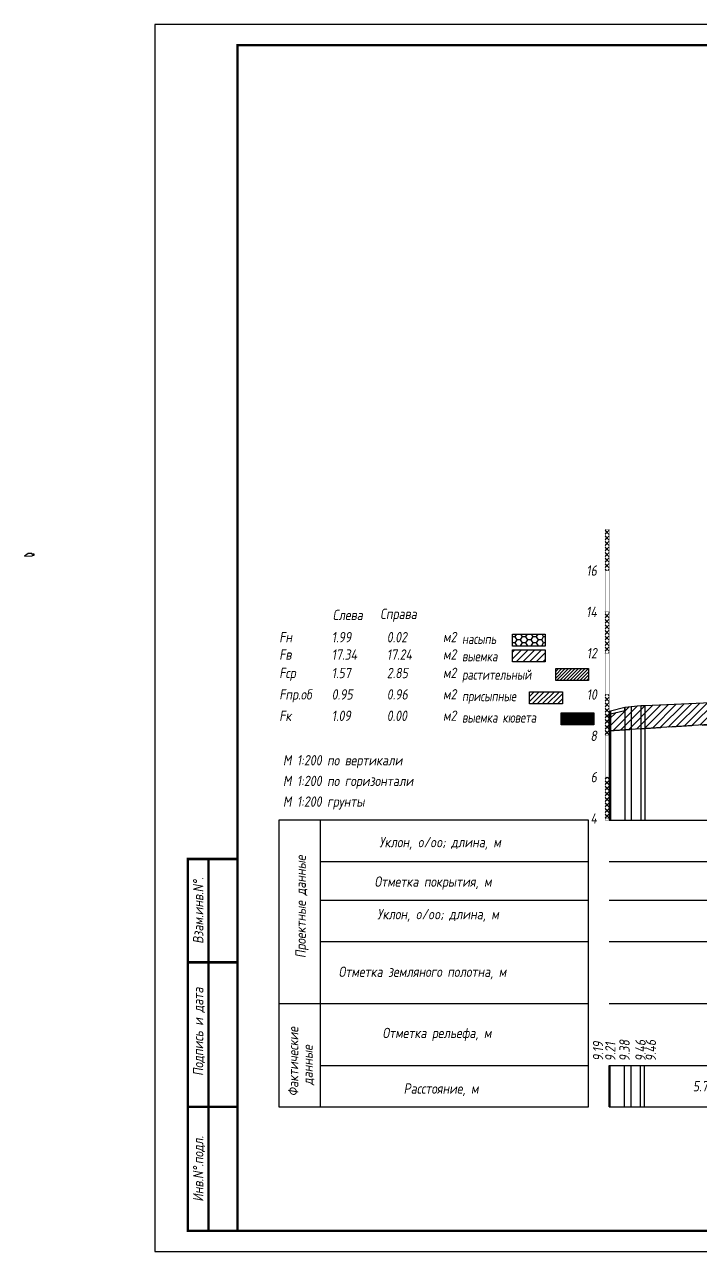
# Model space of a CAD drawing. Extents: x -717 to 1451, y -133302 to 233.
# Drawn here: x -61.6 to 102.1, y -104751.4 to -104454.4 of the extents above; entities that cross this region are included whole.
import ezdxf
from ezdxf.enums import TextEntityAlignment as Align

# ---------------------------------------------------------------- set-up
doc = ezdxf.new("R2010")
doc.units = 0
doc.linetypes.add('штриховая', pattern=[0.75, 0.5, -0.25])
for name, color, linetype in [('Зарамочное оформление', 7, 'Continuous'), ('Интерполированный поперечник', 2, 'Continuous'), ('Код_510', 7, 'Continuous'), ('Линейка абсолютных высот', 7, 'Continuous'), ('Объем выемки', 7, 'Continuous'), ('Объем кюветов', 7, 'Continuous'), ('Объем насыпи', 7, 'Continuous'), ('Объем присыпных обочин', 7, 'Continuous'), ('Объем срезки растительного слоя', 7, 'Continuous'), ('Объём_2650', 7, 'Continuous'), ('Таблица', 7, 'Continuous'), ('Черный поперечник', 3, 'Continuous')]:
    doc.layers.add(name, color=color, linetype=linetype)
for name, color, linetype, true_color in [('Контур_2570', 7, 'Continuous', 0x80ff00), ('Объём_2563', 7, 'Continuous', 0xff8000), ('Объём_2570', 7, 'Continuous', 0x80ff00), ('Объём_2600', 7, 'Continuous', 0x808000), ('Объём_2620', 2, 'Continuous', 0xffff00)]:
    doc.layers.add(name, color=color, linetype=linetype, true_color=true_color)
doc.styles.add('М', font='romand.shx', dxfattribs={"width": 0.8, "oblique": 10, "height": 2.5})
pattern_1 = [(45.0000013, (0, 0), (-0.6735192404, 0.673519211), []), (135.0000003, (0, 0), (-0.673519222, -0.67351923), [])]

# ---------------------------------------------------------------- blocks, each defined once
blk = doc.blocks.new('условные обозначения')
at = {"layer": 'Объём_2563'}
h = blk.add_hatch(dxfattribs=at)
h.set_pattern_fill('ANSI31', color=256, scale=0.3)
h.set_pattern_definition([(45, (-34.5, -100.5), (-0.673519, 0.673519), [])])
h.paths.add_polyline_path([(18.26, 7.53), (27.08, 7.53), (27.08, 4.62), (18.26, 4.62)])
at = {"layer": 'Объём_2570'}
h = blk.add_hatch(dxfattribs=at)
h.set_pattern_fill('ANSI31', color=3, scale=0.2)
h.set_pattern_definition([(45, (-32.9034, -100.5), (-0.4490128, 0.4490128), [])])
h.paths.add_polyline_path([(25.29, 13.16), (34.12, 13.16), (34.12, 10.25), (25.29, 10.25)])
at = {"layer": 'Объём_2600'}
h = blk.add_hatch(dxfattribs=at)
h.set_pattern_fill('ANSI31', color=6, scale=0.4)
h.set_pattern_definition([(45, (-34.5, -100.5), (-0.898026, 0.898026), [])])
h.paths.add_polyline_path([(13.63, 17.67), (22.46, 17.67), (22.46, 14.76), (13.63, 14.76)])
at = {"layer": 'Объём_2620'}
h = blk.add_hatch(dxfattribs=at)
h.set_pattern_fill('ANSI31', color=2, scale=0.1)
h.set_pattern_definition([(45, (-33.755, -100.5), (-0.2245064, 0.2245064), [])])
h.paths.add_polyline_path([(26.75, 2.41), (35.57, 2.41), (35.57, -0.5), (26.75, -0.5)])
at = {"layer": 'Объём_2650'}
h = blk.add_hatch(dxfattribs=at)
h.set_pattern_fill('HONEY', color=5, scale=0.3)
h.set_pattern_definition([(0, (-34.5, -100.5), (1.42875, 0.824889), [0.9525, -1.905]), (120, (-34.5, -100.5), (-1.42875, 0.824889), [0.9525, -1.905]), (60, (-34.5, -100.5), (3e-09, 1.6497784), [-1.905, 0.9525])])
h.paths.add_polyline_path([(13.63, 21.49), (22.46, 21.49), (22.46, 18.58), (13.63, 18.58)])
at = {"layer": 'Объём_2563'}
blk.add_lwpolyline([(18.26, 7.53), (27.08, 7.53), (27.08, 4.62), (18.26, 4.62)], close=True, dxfattribs=at)
at = {"layer": 'Объём_2620', "color": 2}
blk.add_lwpolyline([(26.75, 2.41), (35.57, 2.41), (35.57, -0.5), (26.75, -0.5)], close=True, dxfattribs=at)
at = {"layer": 'Объём_2650', "color": 5}
blk.add_lwpolyline([(13.63, 21.49), (22.46, 21.49), (22.46, 18.58), (13.63, 18.58)], close=True, dxfattribs=at)
at = {"layer": 'Объём_2650', "color": 6}
blk.add_lwpolyline([(13.63, 17.67), (22.46, 17.67), (22.46, 14.76), (13.63, 14.76)], close=True, dxfattribs=at)
at = {"layer": 'Объём_2650', "color": 3}
blk.add_lwpolyline([(25.29, 13.16), (34.12, 13.16), (34.12, 10.25), (25.29, 10.25)], close=True, dxfattribs=at)
at = {"layer": 'Объем насыпи', "color": 1, "style": 'М', "oblique": 10, "width": 0.8}
for s, p in [('насыпь', (0.09, 19.09)), ('выемка', (0.09, 14.89)), ('растительный', (0.09, 10.42)), ('присыпные', (0.09, 5.24)), ('выемка кювета', (0.09, 0.06))]:
    blk.add_text(s, height=2.5, dxfattribs=at).set_placement(p)

msp = doc.modelspace()

# ---------------------------------------------------------------- hatches: boundary and pattern name
at = {"layer": 'Линейка абсолютных высот'}
h = msp.add_hatch(dxfattribs=at)
h.set_pattern_fill('ANSI37', scale=0.3, style=0)
h.set_pattern_definition(pattern_1)
h.paths.add_polyline_path([(80, -104586.598), (80, -104576.598), (79, -104576.598), (79, -104586.598)])
h = msp.add_hatch(dxfattribs=at)
h.set_pattern_fill('ANSI37', scale=0.3, style=0)
h.set_pattern_definition(pattern_1)
h.paths.add_polyline_path([(80, -104606.598), (80, -104596.598), (79, -104596.598), (79, -104606.598)])
h = msp.add_hatch(dxfattribs=at)
h.set_pattern_fill('ANSI37', scale=0.3, style=0)
h.set_pattern_definition(pattern_1)
h.paths.add_polyline_path([(80, -104626.598), (80, -104616.598), (79, -104616.598), (79, -104626.598)])
h = msp.add_hatch(dxfattribs=at)
h.set_pattern_fill('ANSI37', scale=0.3, style=0)
h.set_pattern_definition(pattern_1)
h.paths.add_polyline_path([(80, -104646.598), (80, -104636.598), (79, -104636.598), (79, -104646.598)])
at = {"layer": 'Объём_2600'}
h = msp.add_hatch(dxfattribs=at)
h.set_pattern_fill('ANSI31', color=6, scale=0.4)
h.paths.add_polyline_path([(119.536, -104620.488), (115.541, -104623.152), (80, -104625.408), (80, -104621.38), (83.741, -104620.443), (83.741, -104619.693), (85.338, -104619.502), (87.619, -104619.285), (88.57, -104619.295), (117.047, -104617.964), (118.486, -104619.598)])

# ---------------------------------------------------------------- linework, layer by layer
at = {"layer": 'Интерполированный поперечник', "linetype": 'штриховая', "ltscale": 10, "flags": 128}
msp.add_lwpolyline([(80, -104625.408), (335.165, -104609.206)], dxfattribs=at)
at = {"layer": 'Код_510'}
for p, q in [((79.946, -104716.421), (79.946, -104706.421)), ((80.25, -104716.421), (80.25, -104706.421)), ((83.687, -104716.421), (83.687, -104706.421)), ((85.284, -104716.421), (85.284, -104706.421)), ((87.564, -104716.421), (87.564, -104706.421)), ((88.515, -104716.421), (88.515, -104706.421))]:
    msp.add_line(p, q, dxfattribs=at)
at = {"layer": 'Контур_2570', "flags": 128}
msp.add_lwpolyline([(80, -104621.38), (80.304, -104621.285), (83.741, -104620.443), (83.741, -104619.693), (85.338, -104619.502), (87.619, -104619.285), (88.57, -104619.295), (117.047, -104617.964)], dxfattribs=at)
at = {"layer": 'Линейка абсолютных высот', "color": 7, "const_width": 0.1, "flags": 128}
for points in [[(80, -104586.598), (80, -104576.598), (79, -104576.598), (79, -104586.598), (80, -104586.598)], [(80, -104596.598), (80, -104586.598), (79, -104586.598), (79, -104596.598), (80, -104596.598)], [(80, -104606.598), (80, -104596.598), (79, -104596.598), (79, -104606.598), (80, -104606.598)], [(80, -104616.598), (80, -104606.598), (79, -104606.598), (79, -104616.598), (80, -104616.598)], [(80, -104626.598), (80, -104616.598), (79, -104616.598), (79, -104626.598), (80, -104626.598)], [(80, -104636.598), (80, -104626.598), (79, -104626.598), (79, -104636.598), (80, -104636.598)], [(80, -104646.598), (80, -104636.598), (79, -104636.598), (79, -104646.598), (80, -104646.598)], [(80, -104647), (80, -104646.598), (79, -104646.598), (79, -104647), (80, -104647)]]:
    msp.add_lwpolyline(points, dxfattribs=at)
at = {"layer": 'Объём_2563', "color": 250, "flags": 128}
msp.add_lwpolyline([(-59.609, -104582.884), (-59.309, -104582.878), (-59.309, -104582.609), (-59.809, -104582.609), (-59.809, -104582.468), (-60.709, -104582.504), (-61.609, -104583.104), (-59.792, -104583.068), (-59.609, -104582.884)], dxfattribs=at)
at = {"layer": 'Объём_2650', "color": 6, "flags": 128}
msp.add_lwpolyline([(119.536, -104620.488), (115.541, -104623.152), (80, -104625.408), (80, -104621.38), (83.741, -104620.443), (83.741, -104619.693), (85.338, -104619.502), (87.619, -104619.285), (88.57, -104619.295), (117.047, -104617.964), (118.486, -104619.598), (119.536, -104620.488), (119.536, -104620.488)], dxfattribs=at)
at = {"layer": 'Таблица'}
for p, q in [((80, -104647), (350.641, -104647)), ((80, -104657), (350.641, -104657)), ((80, -104666.421), (350.641, -104666.421)), ((79.946, -104676.421), (350.587, -104676.421)), ((79.946, -104691.421), (350.587, -104691.421)), ((79.946, -104706.421), (350.587, -104706.421)), ((79.946, -104716.421), (350.587, -104716.421))]:
    msp.add_line(p, q, dxfattribs=at)
at = {"layer": 'Таблица', "linetype": 'Continuous', "flags": 128}
for points in [[(0, -104647), (-0.054, -104716.421)], [(75, -104647), (0, -104647)], [(10, -104647), (10, -104716.421)], [(74.946, -104716.421), (75, -104647)], [(10, -104657), (75, -104657)], [(10, -104666.421), (75, -104666.421)], [(9.946, -104676.421), (74.946, -104676.421)], [(-0.054, -104691.421), (74.946, -104691.421)], [(9.946, -104706.421), (74.946, -104706.421)], [(-0.054, -104716.421), (74.946, -104716.421)]]:
    msp.add_lwpolyline(points, dxfattribs=at)
at = {"layer": 'Черный поперечник', "color": 7}
for p, q in [((80, -104620.63), (80, -104647)), ((80.304, -104620.535), (80.304, -104647)), ((83.741, -104619.693), (83.741, -104647)), ((85.338, -104619.502), (85.338, -104647)), ((87.619, -104619.285), (87.619, -104647)), ((88.57, -104619.295), (88.57, -104647))]:
    msp.add_line(p, q, dxfattribs=at)
at = {"layer": 'Черный поперечник', "flags": 128}
msp.add_lwpolyline([(80, -104620.63), (80.304, -104620.535), (83.741, -104619.693), (85.338, -104619.502), (87.619, -104619.285), (88.57, -104619.295), (117.047, -104617.964)], dxfattribs=at)

# ---------------------------------------------------------------- block references
at = {"layer": 'Объём_2570', "xscale": 0.9}
msp.add_blockref('условные обозначения', (44.274, -104623.464), dxfattribs=at)

# ---------------------------------------------------------------- texts
at = {"style": 'М', "oblique": 10, "width": 0.8}
msp.add_text('М 1:200 грунты', height=2.5, dxfattribs=at).set_placement((0.973, -104643.769))
at = {"layer": 'Код_510', "style": 'М', "oblique": 10, "width": 0.8}
for s, p in [('9.19', (77.279, -104705.338)), ('9.21', (80.25, -104705.421)), ('9.38', (83.687, -104705.421)), ('9.46', (87.564, -104705.421)), ('9.46', (90.064, -104705.421))]:
    msp.add_text(s, height=2.5, rotation=90, dxfattribs=at).set_placement(p, align=Align.MIDDLE_LEFT)
msp.add_text('5.70', height=2.5, dxfattribs=at).set_placement((102.754, -104711.421), align=Align.MIDDLE_CENTER)
at = {"layer": 'Линейка абсолютных высот', "style": 'М', "oblique": 10, "width": 0.8}
for s, p in [('16', (77, -104586.598)), ('14', (77, -104596.598)), ('12', (77, -104606.598)), ('10', (77, -104616.598)), ('8', (77, -104626.598)), ('6', (77, -104636.598)), ('4', (77, -104646.598))]:
    msp.add_text(s, height=2.5, dxfattribs=at).set_placement(p, align=Align.MIDDLE_RIGHT)
at = {"layer": 'Объем выемки', "style": 'М', "oblique": 10, "width": 0.8}
for s, p in [('Fв', (0.085, -104608.179)), ('17.34', (12.785, -104608.179)), ('17.24', (26.126, -104608.179)), ('м2', (39.731, -104608.145))]:
    msp.add_text(s, height=2.5, dxfattribs=at).set_placement(p)
at = {"layer": 'Объем кюветов', "style": 'М', "oblique": 10, "width": 0.8}
for s, p in [('Fк', (0.085, -104623.004)), ('1.09', (12.785, -104623.004)), ('0.00', (26.126, -104623.004)), ('м2', (39.731, -104622.97))]:
    msp.add_text(s, height=2.5, dxfattribs=at).set_placement(p)
at = {"layer": 'Объем насыпи', "style": 'М', "oblique": 10, "width": 0.8}
for s, p in [('Слева', (13.029, -104598.593)), ('Справа', (24.522, -104598.326)), ('Fн', (0.085, -104603.974)), ('1.99', (12.785, -104603.974)), ('0.02', (26.126, -104603.974)), ('м2', (39.731, -104603.94))]:
    msp.add_text(s, height=2.5, dxfattribs=at).set_placement(p)
at = {"layer": 'Объем присыпных обочин', "style": 'М', "oblique": 10, "width": 0.8}
for s, p in [('Fпр.об', (0.085, -104617.825)), ('0.95', (12.785, -104617.825)), ('0.96', (26.126, -104617.825)), ('м2', (39.731, -104617.791))]:
    msp.add_text(s, height=2.5, dxfattribs=at).set_placement(p)
at = {"layer": 'Объем срезки растительного слоя', "style": 'М', "oblique": 10, "width": 0.8}
for s, p in [('Fср', (0.085, -104612.646)), ('1.57', (12.785, -104612.646)), ('2.85', (26.126, -104612.646)), ('м2', (39.731, -104612.613))]:
    msp.add_text(s, height=2.5, dxfattribs=at).set_placement(p)
at = {"layer": 'Таблица', "style": 'М', "oblique": 10, "width": 0.8}
for s, p in [('М 1:200 по вертикали', (0.973, -104633.769)), ('М 1:200 по горизонтали', (0.973, -104638.769)), ('Уклон, o/oo; длина, м', (24.315, -104653.584)), ('Отметка покрытия, м', (23.148, -104663.139)), ('Уклон, o/oo; длина, м', (23.824, -104671.017)), ('Отметка земляного полотна, м', (14.462, -104684.965)), ('Отметка рельефа, м', (25.077, -104699.777)), ('Расстояние, м', (30.202, -104713.23))]:
    msp.add_text(s, height=2.5, dxfattribs=at).set_placement(p)
for s, p in [('Проектные данные ', (6.519, -104680.413)), ('Фактические ', (4.698, -104713.867)), ('данные', (8.204, -104711.162))]:
    msp.add_text(s, height=2.5, rotation=90, dxfattribs=at).set_placement(p)

# ---------------------------------------------------------------- wipeouts: each hides what was drawn before it
msp.add_wipeout([(-10.054, -104656.421), (-22.054, -104656.421), (-22.054, -104746.421), (-10.054, -104746.421)]).dxf.layer = 'Зарамочное оформление'

# ---------------------------------------------------------------- next in the draw order: linework, layer by layer
at = {"flags": 128}
msp.add_lwpolyline([(-30.054, -104751.421), (389.946, -104751.421), (389.946, -104454.421), (-30.054, -104454.421)], close=True, dxfattribs=at)
at = {"const_width": 0.6, "flags": 128}
msp.add_lwpolyline([(-10.054, -104746.421), (384.946, -104746.421), (384.946, -104459.421), (-10.054, -104459.421)], close=True, dxfattribs=at)
at = {"layer": 'Зарамочное оформление', "linetype": 'Continuous', "lineweight": -3, "const_width": 0.6, "flags": 128}
for points in [[(-10.054, -104746.421), (-22.054, -104746.421), (-22.054, -104656.421), (-10.054, -104656.421)], [(-17.054, -104746.421), (-17.054, -104656.421)], [(-22.054, -104681.421), (-10.054, -104681.421)], [(-22.054, -104716.421), (-10.054, -104716.421)]]:
    msp.add_lwpolyline(points, dxfattribs=at)

# ---------------------------------------------------------------- next in the draw order: texts
at = {"layer": 'Зарамочное оформление', "lineweight": 15, "style": 'М', "oblique": 10, "width": 0.8}
for s, p in [('Взам.инв.N%%d.', (-19.554, -104668.921)), ('Подпись и дата', (-19.572, -104698.227)), ('Инв.N%%d.подл.', (-19.554, -104731.421))]:
    msp.add_text(s, height=2.5, rotation=90, dxfattribs=at).set_placement(p, align=Align.MIDDLE_CENTER)

doc.saveas('drawing.dxf')
